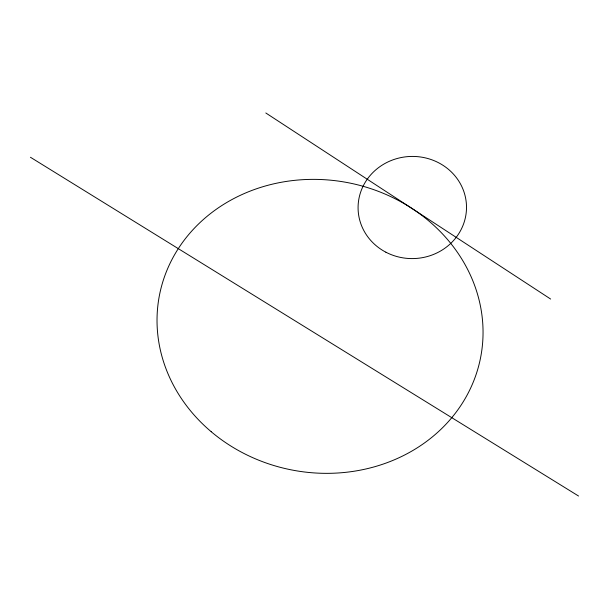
<?xml version="1.0" encoding="UTF-8"?>
<svg xmlns="http://www.w3.org/2000/svg" width="609" height="609" viewBox="0 0 609 609"><rect width="100%" height="100%" fill="white"/><g stroke="black" fill="none" stroke-linecap="round" stroke-linejoin="round"><path stroke-width="0.91" d="M30.45 157.267L578.55 496.023M265.813 112.977L550.635 299.049M385.84 252.179A54.216 51.08 -1.6 0 0 466.502 206.626A54.216 51.08 -1.6 0 0 384.538 163.714A54.216 51.08 -1.6 0 0 385.84 252.179M211.209 431.72A163.577 146.366 10.7 0 0 479.549 362.469A163.577 146.366 10.7 0 0 269.338 184.915A163.577 146.366 10.7 0 0 211.209 431.72"/></g></svg>
